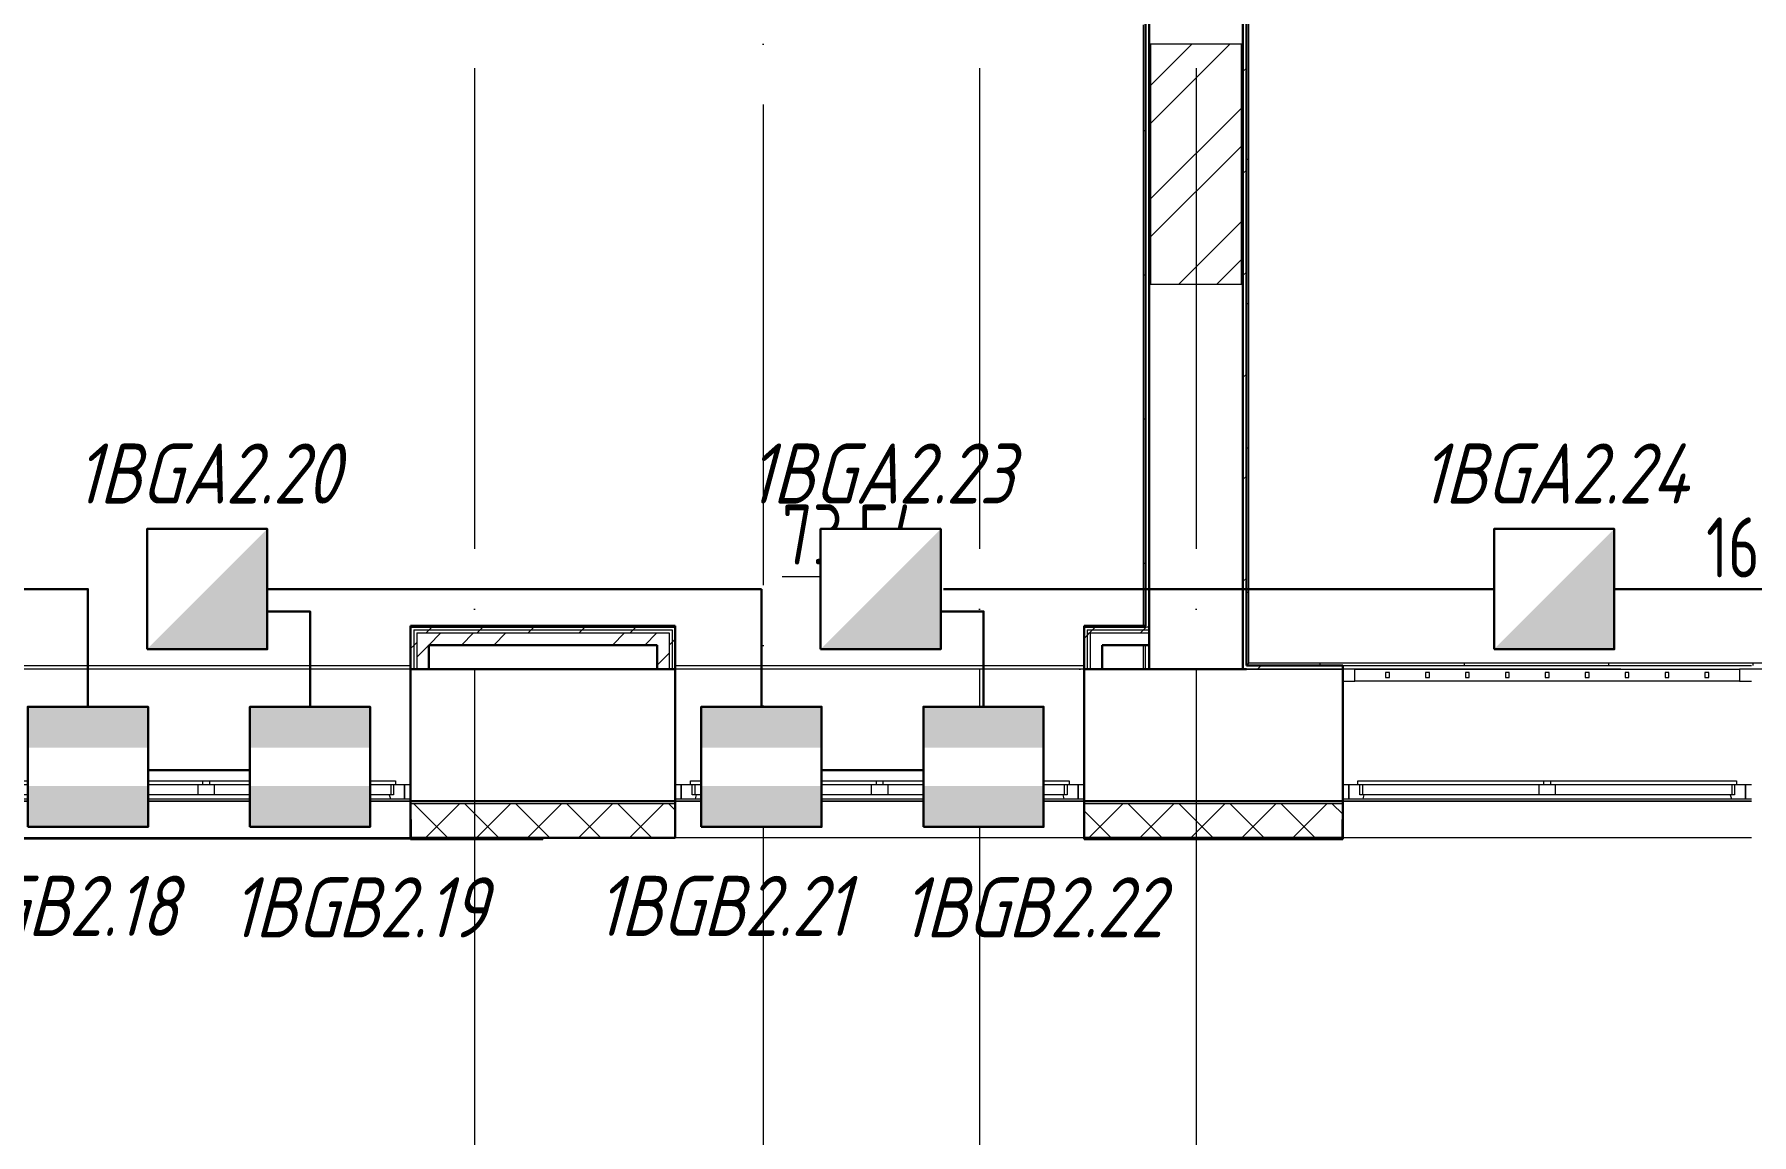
# Model space of a CAD drawing. Header units: millimetres. Extents: x -259793 to 1187961, y -549744 to 43070.
# Drawn here: x -19685 to -12546, y -22080 to -17504 of the extents above; entities that cross this region are included whole.
import ezdxf
from ezdxf.enums import TextEntityAlignment as Align

# ---------------------------------------------------------------- set-up
doc = ezdxf.new("R2010")
doc.units = ezdxf.units.MM
doc.linetypes.add('ADSK_Линия сетки', pattern=[25, 20, -2.5, 0, -2.5])
for name, color, linetype, lineweight in [('_ Окна', 7, 'Continuous', 9), ('RC-Извещатели_охранные', 5, 'Continuous', 30), ('лс', 5, 'Continuous', 30), ('Марки помещений', 252, 'Continuous', 20), ('Ограждение', 252, 'Continuous', 9), ('Окна', 252, 'Continuous', 9), ('Оси', 252, 'Continuous', 9), ('Стены внутренние', 7, 'Continuous', 18), ('Стены наружные', 7, 'Continuous', 18), ('Стены штриховка', 7, 'Continuous', 9)]:
    doc.layers.add(name, color=color, linetype=linetype, lineweight=lineweight)
doc.layers.add('RC-Позиционные_обозначения', color=7, linetype='Continuous')
doc.styles.add('GOST Common_3', font='', dxfattribs={"height": 3.5})
doc.styles.add('RubezhCAD', font='', dxfattribs={"oblique": 10})
doc.styles.get("Standard").update_dxf_attribs({"font": ''})
doc.styles.get('GOST Common_3').set_extended_font_data('GOST 2.304 type A')
doc.styles.get('RubezhCAD').set_extended_font_data('GOST type A')
doc.styles.get('Standard').set_extended_font_data('GOST type B')
pattern_1 = [(0, (-37739.8, 576), (0, 600), []), (90, (-37739.8, 576), (-600, 4e-14), [])]

# ---------------------------------------------------------------- blocks, each defined once
blk = doc.blocks.new('RC-UGO-IOZ-02')
at = {"layer": 'RC-Извещатели_охранные'}
blk.add_attdef('PSTN', text='', height=2.5, dxfattribs=at).set_placement((0.977, 2.603), align=Align.BOTTOM_LEFT)
blk.add_wipeout([(2.5, -2.5), (2.5, 2.5), (-2.5, 2.5), (-2.5, -2.5)]).dxf.layer = 'RC-Извещатели_охранные'
blk.add_wipeout([(-2.5, -2.5), (-2.5, 2.5), (2.5, 2.5), (2.5, -2.5)]).dxf.layer = 'RC-Извещатели_охранные'
h = blk.add_hatch(color=256, dxfattribs=at)
h.dxf.hatch_style = 1
h.paths.add_polyline_path([(2.5, -2.5), (2.5, 2.5), (0, 0), (-2.5, -2.5)])
blk.add_lwpolyline([(-2.5, -2.5), (2.5, -2.5), (2.5, 2.5), (-2.5, 2.5)], close=True, dxfattribs=at)
blk = doc.blocks.new('RC-UGO-IOM-02')
at = {"layer": 'RC-Извещатели_охранные'}
blk.add_point((0, 0), dxfattribs=at)
blk.add_attdef('PSTN', text='', height=2.5, dxfattribs=at).set_placement((0.977, 2.603), align=Align.BOTTOM_LEFT)
blk.add_wipeout([(2.5, -2.5), (2.5, 2.5), (-2.5, 2.5), (-2.5, -2.5)]).dxf.layer = 'RC-Извещатели_охранные'
blk.add_wipeout([(-2.5, -2.5), (-2.5, 2.5), (2.5, 2.5), (2.5, -2.5)]).dxf.layer = 'RC-Извещатели_охранные'
h = blk.add_hatch(color=256, dxfattribs=at)
h.dxf.hatch_style = 1
h.paths.add_polyline_path([(2.5, 0.8), (2.5, 2.506), (-2.5, 2.499), (-2.5, 0.8)])
h = blk.add_hatch(color=256, dxfattribs=at)
h.dxf.hatch_style = 1
h.paths.add_polyline_path([(2.5, -2.5), (2.5, -0.794), (-2.5, -0.801), (-2.5, -2.5)])
blk.add_lwpolyline([(-2.5, -2.5), (2.5, -2.5), (2.5, 2.5), (-2.5, 2.5)], close=True, dxfattribs=at)
blk = doc.blocks.new('1 этаж')
at = {"layer": 'Ограждение', "true_color": 0x636466}
h = blk.add_hatch(dxfattribs=at)
h.set_pattern_fill('FP_37', color=251, style=0, pattern_type=2)
h.set_pattern_definition(pattern_1)
h.paths.add_polyline_path([(-14645.8, -20128.7), (-14635.8, -20118.7), (-14635.8, -14163.7), (-14645.8, -14153.7), (-14645.8, -19852.1)])
h = blk.add_hatch(dxfattribs=at)
h.set_pattern_fill('FP_25', color=251, style=0, pattern_type=2)
h.set_pattern_definition([(0, (-32119.8, 96), (0, 600), []), (90, (-32119.8, 96), (-600, 4e-14), [])])
h.paths.add_polyline_path([(-15075.8, -20143.7), (-15065.8, -20143.7), (-15065.8, -20043.7), (-15075.8, -20043.7)])
h.paths.add_polyline_path([(-15065.8, -19963.7), (-15065.8, -17453.7), (-15075.8, -17463.7), (-15075.8, -19963.7)])
h = blk.add_hatch(dxfattribs=at)
h.set_pattern_fill('FP_37', color=251, style=0, pattern_type=2)
h.set_pattern_definition(pattern_1)
h.paths.add_polyline_path([(-12233.6, -20128.7), (-11875.8, -20128.7), (-11885.8, -20118.7), (-14635.8, -20118.7), (-14645.8, -20128.7), (-12545.8, -20128.7)])
at = {"layer": 'Стены наружные', "lineweight": 9, "true_color": 0x636466}
h = blk.add_hatch(dxfattribs=at)
h.set_pattern_fill('FP_41', color=251, style=0, pattern_type=2)
h.set_pattern_definition([(180, (-32119.82, 96), (-1e-14, -100), [])])
h.paths.add_polyline_path([(-66005.8, -20703.7), (-64730.8, -20703.7), (-64730.8, -20693.7), (-66005.8, -20693.7)])
h.paths.add_polyline_path([(2117.4, -20703.7), (2694.2, -20703.7), (2694.2, -20693.7), (1409.2, -20693.7), (1409.2, -20703.7)])
h.paths.add_polyline_path([(-63030.8, -20703.7), (-61880.8, -20703.7), (-61880.8, -20693.7), (-63030.8, -20693.7)])
h.paths.add_polyline_path([(-752.8, -20703.7), (-290.8, -20703.7), (-290.8, -20693.7), (-1390.8, -20693.7), (-1390.8, -20703.7)])
h.paths.add_polyline_path([(-60180.8, -20703.7), (-59050.8, -20703.7), (-59050.8, -20693.7), (-60180.8, -20693.7)])
h.paths.add_polyline_path([(-3623, -20703.7), (-3090.8, -20703.7), (-3090.8, -20693.7), (-4165.8, -20693.7), (-4165.8, -20703.7)])
h.paths.add_polyline_path([(-57350.8, -20703.7), (-56240.8, -20703.7), (-56240.8, -20693.7), (-57350.8, -20693.7)])
h.paths.add_polyline_path([(-5865.8, -20703.7), (-5865.8, -20693.7), (-6960.8, -20693.7), (-6960.8, -20703.7), (-6493.2, -20703.7)])
h.paths.add_polyline_path([(-54540.8, -20703.7), (-53450.8, -20703.7), (-53450.8, -20693.7), (-54540.8, -20693.7)])
h.paths.add_polyline_path([(-8660.8, -20703.7), (-8660.8, -20693.7), (-9765.8, -20693.7), (-9765.8, -20703.7), (-9363.4, -20703.7)])
h.paths.add_polyline_path([(-51750.8, -20703.7), (-50620.8, -20703.7), (-50620.8, -20693.7), (-51750.8, -20693.7)])
h.paths.add_polyline_path([(-11516, -20703.7), (-11465.8, -20703.7), (-11465.8, -20693.7), (-12545.8, -20693.7), (-12545.8, -20703.7), (-12233.6, -20703.7)])
h.paths.add_polyline_path([(-48920.8, -20703.7), (-47800.8, -20703.7), (-47800.8, -20693.7), (-48920.8, -20693.7)])
h.paths.add_polyline_path([(-14245.8, -20703.7), (-14245.8, -20693.7), (-15320.8, -20693.7), (-15320.8, -20703.7), (-14386.2, -20703.7)])
h.paths.add_polyline_path([(-46100.8, -20703.7), (-45030.8, -20703.7), (-45030.8, -20693.7), (-46100.8, -20693.7)])
h.paths.add_polyline_path([(-17256.4, -20703.7), (-17020.8, -20703.7), (-17020.8, -20693.7), (-18120.8, -20693.7), (-18120.8, -20703.7), (-17974, -20703.7)])
h.paths.add_polyline_path([(-43330.8, -20703.7), (-42230.8, -20703.7), (-42230.8, -20693.7), (-43330.8, -20693.7)])
h.paths.add_polyline_path([(-19820.8, -20703.7), (-19820.8, -20693.7), (-20920.8, -20693.7), (-20920.8, -20703.7), (-20126.6, -20703.7)])
h.paths.add_polyline_path([(-40530.8, -20703.7), (-39400.8, -20703.7), (-39400.8, -20693.7), (-40530.8, -20693.7)])
h.paths.add_polyline_path([(-22620.8, -20703.7), (-22620.8, -20693.7), (-23700.8, -20693.7), (-23700.8, -20703.7), (-22996.8, -20703.7)])
h.paths.add_polyline_path([(-25867, -20703.7), (-25400.8, -20703.7), (-25400.8, -20693.7), (-26500.8, -20693.7), (-26500.8, -20703.7), (-26498.8, -20703.7)])
h.paths.add_polyline_path([(-37700.8, -20703.7), (-36590.8, -20703.7), (-36590.8, -20693.7), (-37700.8, -20693.7)])
h.paths.add_polyline_path([(-28202.8, -20703.7), (-28200.8, -20703.7), (-28200.8, -20693.7), (-29240.8, -20693.7), (-29239.8, -20703.7), (-28378.4, -20703.7)])
h.paths.add_polyline_path([(-34890.8, -20703.7), (-33780.8, -20703.7), (-33780.8, -20693.7), (-34890.8, -20693.7)])
h.paths.add_polyline_path([(-30940.8, -20703.7), (-30940.8, -20693.7), (-32080.8, -20693.7), (-32079.8, -20703.7), (-31090.8, -20703.7)])
at = {"layer": '_ Окна', "color": 251, "lineweight": 18, "true_color": 0x636466}
for p, q in [((-14195.8, -20143.7), (-14245.8, -20143.7)), ((-14245.8, -20143.7), (-14245.8, -20193.7)), ((-14245.8, -20193.7), (-14195.8, -20193.7)), ((-14195.8, -20193.7), (-14195.8, -20143.7)), ((-14051.8, -20158.7), (-14067.8, -20158.7)), ((-14067.8, -20158.7), (-14067.8, -20178.7)), ((-14067.8, -20178.7), (-14051.8, -20178.7)), ((-14051.8, -20178.7), (-14051.8, -20158.7)), ((-13885.8, -20158.7), (-13901.8, -20158.7)), ((-13901.8, -20158.7), (-13901.8, -20178.7)), ((-13901.8, -20178.7), (-13885.8, -20178.7)), ((-13885.8, -20178.7), (-13885.8, -20158.7)), ((-13719.8, -20158.7), (-13735.8, -20158.7)), ((-13735.8, -20158.7), (-13735.8, -20178.7)), ((-13735.8, -20178.7), (-13719.8, -20178.7)), ((-13719.8, -20178.7), (-13719.8, -20158.7)), ((-13553.8, -20158.7), (-13569.8, -20158.7)), ((-13569.8, -20158.7), (-13569.8, -20178.7)), ((-13569.8, -20178.7), (-13553.8, -20178.7)), ((-13553.8, -20178.7), (-13553.8, -20158.7)), ((-13387.8, -20158.7), (-13403.8, -20158.7)), ((-13403.8, -20158.7), (-13403.8, -20178.7)), ((-13403.8, -20178.7), (-13387.8, -20178.7)), ((-13387.8, -20178.7), (-13387.8, -20158.7)), ((-13221.8, -20158.7), (-13237.8, -20158.7)), ((-13237.8, -20158.7), (-13237.8, -20178.7)), ((-13237.8, -20178.7), (-13221.8, -20178.7)), ((-13221.8, -20178.7), (-13221.8, -20158.7)), ((-13055.8, -20158.7), (-13071.8, -20158.7)), ((-13071.8, -20158.7), (-13071.8, -20178.7)), ((-13071.8, -20178.7), (-13055.8, -20178.7)), ((-13055.8, -20178.7), (-13055.8, -20158.7)), ((-12889.8, -20158.7), (-12905.8, -20158.7)), ((-12905.8, -20158.7), (-12905.8, -20178.7)), ((-12905.8, -20178.7), (-12889.8, -20178.7)), ((-12889.8, -20178.7), (-12889.8, -20158.7)), ((-12723.8, -20158.7), (-12739.8, -20158.7)), ((-12739.8, -20158.7), (-12739.8, -20178.7)), ((-12739.8, -20178.7), (-12723.8, -20178.7)), ((-12723.8, -20178.7), (-12723.8, -20158.7)), ((-12545.8, -20143.7), (-12595.8, -20143.7)), ((-12595.8, -20143.7), (-12595.8, -20193.7)), ((-12595.8, -20193.7), (-12545.8, -20193.7)), ((-18191.8, -20625.7), (-18191.8, -20666.7)), ((-18145.8, -20625.7), (-18183.8, -20625.7)), ((-18145.8, -20683.7), (-18145.8, -20625.7)), ((-16957.8, -20625.7), (-16995.8, -20625.7)), ((-16995.8, -20625.7), (-16995.8, -20683.7)), ((-16949.8, -20666.7), (-16949.8, -20625.7)), ((-15391.8, -20625.7), (-15391.8, -20666.7)), ((-15345.8, -20625.7), (-15383.8, -20625.7)), ((-15345.8, -20683.7), (-15345.8, -20625.7)), ((-14182.8, -20625.7), (-14220.8, -20625.7)), ((-14220.8, -20625.7), (-14220.8, -20683.7)), ((-14174.8, -20666.7), (-14174.8, -20625.7)), ((-12616.8, -20625.7), (-12616.8, -20666.7)), ((-12570.8, -20625.7), (-12608.8, -20625.7)), ((-12570.8, -20683.7), (-12570.8, -20625.7)), ((-18209.8, -20666.7), (-18205.2, -20683.7)), ((-18205.2, -20683.7), (-18145.8, -20683.7)), ((-18191.8, -20666.7), (-18203.8, -20666.7)), ((-16995.8, -20683.7), (-16936.4, -20683.7)), ((-16937.8, -20666.7), (-16949.8, -20666.7)), ((-16936.4, -20683.7), (-16931.8, -20666.7)), ((-15409.8, -20666.7), (-15405.2, -20683.7)), ((-15405.2, -20683.7), (-15345.8, -20683.7)), ((-15391.8, -20666.7), (-15403.8, -20666.7)), ((-14220.8, -20683.7), (-14161.4, -20683.7)), ((-14162.8, -20666.7), (-14174.8, -20666.7)), ((-14161.4, -20683.7), (-14156.8, -20666.7)), ((-12634.8, -20666.7), (-12630.2, -20683.7)), ((-12630.2, -20683.7), (-12570.8, -20683.7)), ((-12616.8, -20666.7), (-12628.8, -20666.7))]:
    blk.add_line(p, q, dxfattribs=at)
at = {"layer": '_ Окна', "color": 251, "true_color": 0x636466}
for p, q in [((-18120.8, -20625.7), (-18145.8, -20625.7)), ((-18145.8, -20625.7), (-18145.8, -20683.7)), ((-16995.8, -20625.7), (-17020.8, -20625.7)), ((-16995.8, -20683.7), (-16995.8, -20625.7)), ((-15320.8, -20625.7), (-15345.8, -20625.7)), ((-15345.8, -20625.7), (-15345.8, -20683.7)), ((-14220.8, -20625.7), (-14245.8, -20625.7)), ((-14220.8, -20683.7), (-14220.8, -20625.7)), ((-12545.8, -20625.7), (-12570.8, -20625.7)), ((-12570.8, -20625.7), (-12570.8, -20683.7)), ((-18145.8, -20683.7), (-18120.8, -20683.7)), ((-17020.8, -20683.7), (-16995.8, -20683.7)), ((-15345.8, -20683.7), (-15320.8, -20683.7)), ((-14245.8, -20683.7), (-14220.8, -20683.7)), ((-12570.8, -20683.7), (-12545.8, -20683.7))]:
    blk.add_line(p, q, dxfattribs=at)
at = {"layer": 'Ограждение', "color": 251, "true_color": 0x636466}
for p, q in [((-14635.8, -20118.7), (-14635.8, -14163.7)), ((-15075.8, -17463.7), (-15075.8, -19963.9)), ((-15075.8, -20043.7), (-15075.8, -20143.7)), ((-15065.8, -20143.7), (-15065.8, -20043.7)), ((-14635.8, -20118.7), (-14645.8, -20128.7)), ((-11885.8, -20118.7), (-14635.8, -20118.7))]:
    blk.add_line(p, q, dxfattribs=at)
at = {"layer": 'Окна', "color": 251, "true_color": 0x636466}
for p, q in [((-14195.8, -20143.7), (-12595.8, -20143.7)), ((-12595.8, -20193.7), (-14195.8, -20193.7)), ((-19757.8, -20608.7), (-18985.8, -20608.7)), ((-18985.8, -20625.7), (-19757.8, -20625.7)), ((-19005.8, -20625.7), (-19005.8, -20666.7)), ((-18985.8, -20608.7), (-18955.8, -20608.7)), ((-18985.8, -20608.7), (-18985.8, -20625.7)), ((-18955.8, -20625.7), (-18985.8, -20625.7)), ((-18955.8, -20608.7), (-18183.8, -20608.7)), ((-18955.8, -20625.7), (-18955.8, -20608.7)), ((-18183.8, -20625.7), (-18955.8, -20625.7)), ((-18935.8, -20666.7), (-18935.8, -20625.7)), ((-18203.8, -20625.7), (-18203.8, -20666.7)), ((-18183.8, -20608.7), (-18183.8, -20625.7)), ((-16957.8, -20608.7), (-16185.8, -20608.7)), ((-16957.8, -20625.7), (-16957.8, -20608.7)), ((-16185.8, -20625.7), (-16957.8, -20625.7)), ((-16937.8, -20666.7), (-16937.8, -20625.7)), ((-16205.8, -20625.7), (-16205.8, -20666.7)), ((-16185.8, -20608.7), (-16155.8, -20608.7)), ((-16185.8, -20608.7), (-16185.8, -20625.7)), ((-16155.8, -20625.7), (-16185.8, -20625.7)), ((-16155.8, -20608.7), (-15383.8, -20608.7)), ((-16155.8, -20625.7), (-16155.8, -20608.7)), ((-15383.8, -20625.7), (-16155.8, -20625.7)), ((-16135.8, -20666.7), (-16135.8, -20625.7)), ((-15403.8, -20625.7), (-15403.8, -20666.7)), ((-15383.8, -20608.7), (-15383.8, -20625.7)), ((-14182.8, -20608.7), (-13410.8, -20608.7)), ((-14182.8, -20625.7), (-14182.8, -20608.7)), ((-13410.8, -20625.7), (-14182.8, -20625.7)), ((-14162.8, -20666.7), (-14162.8, -20625.7)), ((-13430.8, -20625.7), (-13430.8, -20666.7)), ((-13410.8, -20608.7), (-13380.8, -20608.7)), ((-13410.8, -20608.7), (-13410.8, -20625.7)), ((-13380.8, -20625.7), (-13410.8, -20625.7)), ((-13380.8, -20608.7), (-12608.8, -20608.7)), ((-13380.8, -20625.7), (-13380.8, -20608.7)), ((-12608.8, -20625.7), (-13380.8, -20625.7)), ((-13360.8, -20666.7), (-13360.8, -20625.7)), ((-12628.8, -20625.7), (-12628.8, -20666.7)), ((-12608.8, -20608.7), (-12608.8, -20625.7)), ((-19005.8, -20666.7), (-19737.8, -20666.7)), ((-19736.4, -20683.7), (-18205.2, -20683.7)), ((-18935.8, -20666.7), (-19005.8, -20666.7)), ((-18203.8, -20666.7), (-18935.8, -20666.7)), ((-16205.8, -20666.7), (-16937.8, -20666.7)), ((-16936.4, -20683.7), (-15405.2, -20683.7)), ((-16135.8, -20666.7), (-16205.8, -20666.7)), ((-15403.8, -20666.7), (-16135.8, -20666.7)), ((-13430.8, -20666.7), (-14162.8, -20666.7)), ((-14161.4, -20683.7), (-12630.2, -20683.7)), ((-13360.8, -20666.7), (-13430.8, -20666.7)), ((-12628.8, -20666.7), (-13360.8, -20666.7))]:
    blk.add_line(p, q, dxfattribs=at)
at = {"layer": 'Оси', "color": 251, "linetype": 'ADSK_Линия сетки', "ltscale": 100, "true_color": 0x636466}
for p, q in [((-16655.8, 32206.9), (-16655.8, -33769.9)), ((-17855.8, -2643.7), (-17855.8, -33769.9)), ((-15755.8, -2643.7), (-15755.8, -32499.9)), ((-14855.8, -2643.7), (-14855.8, -32499.9)), ((4411.5, -20143.7), (-72528.1, -20143.7))]:
    blk.add_line(p, q, dxfattribs=at)
at = {"layer": 'Стены внутренние', "color": 251, "lineweight": 30, "true_color": 0x636466}
for p, q in [((-15050.8, -17543.7), (-15045.8, -17543.7)), ((-14665.8, -17543.7), (-14660.8, -17543.7)), ((-15045.8, -18543.7), (-15050.8, -18543.7)), ((-14660.8, -18543.7), (-14665.8, -18543.7)), ((-15050.8, -20043.7), (-15050.8, -20143.7)), ((-18120.8, -20143.7), (-18120.8, -20693.7)), ((-17095.8, -20143.7), (-18045.8, -20143.7)), ((-17020.8, -20693.7), (-17020.8, -20143.7)), ((-15320.8, -20143.7), (-15320.8, -20693.7)), ((-14645.8, -20143.7), (-15245.8, -20143.7)), ((-15050.8, -20143.7), (-14660.8, -20143.7)), ((-14245.8, -20693.7), (-14245.8, -20143.7)), ((-18120.8, -20693.7), (-17020.8, -20693.7)), ((-18120.8, -20703.7), (-18120.8, -20845.7)), ((-17020.8, -20845.7), (-17020.8, -20703.7)), ((-15320.8, -20693.7), (-14245.8, -20693.7)), ((-15320.8, -20703.7), (-15320.8, -20845.7)), ((-14245.8, -20845.7), (-14245.8, -20703.7)), ((-18120.8, -20845.7), (-17020.8, -20845.7)), ((-15320.8, -20845.7), (-14245.8, -20845.7))]:
    blk.add_line(p, q, dxfattribs=at)
at = {"layer": 'Стены внутренние', "color": 251, "true_color": 0x636466}
for p, q in [((-15045.8, -17543.7), (-14665.8, -17543.7)), ((-14665.8, -18543.7), (-15045.8, -18543.7)), ((-14245.8, -20143.7), (-14645.8, -20143.7)), ((-18120.8, -20693.7), (-19820.8, -20693.7)), ((-15320.8, -20693.7), (-17020.8, -20693.7)), ((-12545.8, -20693.7), (-14245.8, -20693.7)), ((-18120.8, -20845.7), (-19820.8, -20845.7)), ((-15320.8, -20845.7), (-17020.8, -20845.7)), ((-12545.8, -20845.7), (-14245.8, -20845.7))]:
    blk.add_line(p, q, dxfattribs=at)
at = {"layer": 'Стены внутренние', "color": 251, "linetype": 'Continuous', "lineweight": 9, "true_color": 0x636466}
for p, q in [((-17968.3, -20843.7), (-18108.3, -20703.7)), ((-18057.8, -20843.7), (-17917.8, -20703.7)), ((-17756.2, -20843.7), (-17896.2, -20703.7)), ((-17845.6, -20843.7), (-17705.6, -20703.7)), ((-17544.1, -20843.7), (-17684.1, -20703.7)), ((-17633.5, -20843.7), (-17493.5, -20703.7)), ((-17331.9, -20843.7), (-17471.9, -20703.7)), ((-17421.4, -20843.7), (-17281.4, -20703.7)), ((-17119.8, -20843.7), (-17259.8, -20703.7)), ((-17209.2, -20843.7), (-17069.2, -20703.7)), ((-17020.8, -20730.6), (-17047.7, -20703.7)), ((-15300.1, -20843.7), (-15160.1, -20703.7)), ((-14998.5, -20843.7), (-15138.5, -20703.7)), ((-15087.9, -20843.7), (-14947.9, -20703.7)), ((-14786.3, -20843.7), (-14926.3, -20703.7)), ((-14875.8, -20843.7), (-14735.8, -20703.7)), ((-14574.2, -20843.7), (-14714.2, -20703.7)), ((-14663.7, -20843.7), (-14523.7, -20703.7)), ((-14362.1, -20843.7), (-14502.1, -20703.7)), ((-14451.5, -20843.7), (-14311.5, -20703.7)), ((-14245.8, -20747.9), (-14289.9, -20703.7)), ((-15210.6, -20843.7), (-15320.8, -20733.5)), ((-17991, -20843.7), (-17992.2, -20845.7)), ((-15175.4, -20843.7), (-15176.5, -20845.7)), ((-14940.8, -20843.7), (-14941.9, -20845.7)), ((-14920, -20845.7), (-14921.2, -20843.7)), ((-14685.4, -20845.7), (-14686.6, -20843.7))]:
    blk.add_line(p, q, dxfattribs=at)
at = {"layer": 'Стены наружные', "color": 251, "lineweight": 30, "true_color": 0x636466}
for p, q in [((-14660.8, -14138.7), (-14660.8, -20143.7)), ((-14645.8, -20128.7), (-14645.8, -14153.7)), ((-15050.8, -20043.7), (-15050.8, -17043.7)), ((-15065.8, -17178.7), (-15065.8, -19963.7)), ((-15045.8, -17543.7), (-15045.8, -18543.7)), ((-14665.8, -18543.7), (-14665.8, -17543.7)), ((-18120.8, -19963.7), (-18120.8, -20143.7)), ((-17020.8, -19963.7), (-18120.8, -19963.7)), ((-17020.8, -19968.7), (-18120.8, -19968.7)), ((-17020.8, -20143.7), (-17020.8, -19963.7)), ((-15320.8, -19963.7), (-15320.8, -20143.7)), ((-15065.8, -19963.7), (-15320.8, -19963.7)), ((-15065.8, -19968.7), (-15320.8, -19968.7)), ((-18045.8, -20043.7), (-17095.8, -20043.7)), ((-18045.8, -20143.7), (-18045.8, -20043.7)), ((-17095.8, -20043.7), (-17095.8, -20143.7)), ((-15245.8, -20043.7), (-15050.8, -20043.7)), ((-15245.8, -20143.7), (-15245.8, -20043.7)), ((-14245.8, -20128.7), (-14645.8, -20128.7)), ((-14245.8, -20143.7), (-14245.8, -20128.7)), ((-18120.8, -20143.7), (-18045.8, -20143.7)), ((-17095.8, -20143.7), (-17020.8, -20143.7)), ((-15320.8, -20143.7), (-15245.8, -20143.7)), ((-14660.8, -20143.7), (-14645.8, -20143.7)), ((-17020.8, -20693.7), (-18120.8, -20693.7)), ((-18120.8, -20693.7), (-18120.8, -20703.7)), ((-17020.8, -20703.7), (-17020.8, -20693.7)), ((-14245.8, -20693.7), (-15320.8, -20693.7)), ((-15320.8, -20693.7), (-15320.8, -20703.7)), ((-14245.8, -20703.7), (-14245.8, -20693.7)), ((-17570.8, -20845.7), (-18120.8, -20845.7)), ((-18120.8, -20845.7), (-18120.8, -20850.7)), ((-17570.8, -20850.7), (-17570.8, -20845.7)), ((-14245.8, -20845.7), (-15320.8, -20845.7)), ((-15320.8, -20845.7), (-15320.8, -20850.7)), ((-14245.8, -20850.7), (-14245.8, -20845.7)), ((-18120.8, -20850.7), (-17570.8, -20850.7)), ((-15320.8, -20850.7), (-14245.8, -20850.7))]:
    blk.add_line(p, q, dxfattribs=at)
at = {"layer": 'Стены наружные', "color": 251, "linetype": 'Continuous', "lineweight": 9, "true_color": 0x636466}
for p, q in [((-15045.8, -17718.3), (-14871.3, -17543.7)), ((-15045.8, -17875.4), (-14714.1, -17543.7)), ((-15045.8, -17718.3), (-14871.3, -17543.7)), ((-15045.8, -17875.4), (-14714.1, -17543.7)), ((-14660.8, -17658.9), (-14645.8, -17643.9)), ((-15045.8, -18189.7), (-14665.8, -17809.7)), ((-15045.8, -18189.7), (-14665.8, -17809.7)), ((-15045.8, -18346.9), (-14665.8, -17966.9)), ((-15045.8, -18346.9), (-14665.8, -17966.9)), ((-14660.8, -18083.2), (-14645.8, -18068.2)), ((-14928.3, -18543.7), (-14665.8, -18281.2)), ((-14928.3, -18543.7), (-14665.8, -18281.2)), ((-14771.2, -18543.7), (-14665.8, -18438.4)), ((-14771.2, -18543.7), (-14665.8, -18438.4)), ((-14660.8, -18507.4), (-14645.8, -18492.4)), ((-14660.8, -18931.7), (-14645.8, -18916.7)), ((-14660.8, -19356), (-14645.8, -19341)), ((-14660.8, -19780.2), (-14645.8, -19765.2)), ((-18056.3, -19993.7), (-18043.8, -19981.2)), ((-18043.8, -19981.2), (-18031.3, -19968.7)), ((-17844.2, -19993.7), (-17831.7, -19981.2)), ((-17831.7, -19981.2), (-17819.2, -19968.7)), ((-17819.2, -19968.7), (-17814.2, -19963.7)), ((-17632, -19993.7), (-17619.5, -19981.2)), ((-17619.5, -19981.2), (-17607, -19968.7)), ((-17419.9, -19993.7), (-17407.4, -19981.2)), ((-17407.4, -19981.2), (-17394.9, -19968.7)), ((-17394.9, -19968.7), (-17389.9, -19963.7)), ((-17207.8, -19993.7), (-17195.3, -19981.2)), ((-17195.3, -19981.2), (-17182.8, -19968.7)), ((-15298.6, -19993.7), (-15286.1, -19981.2)), ((-15286.1, -19981.2), (-15273.6, -19968.7)), ((-15273.6, -19968.7), (-15268.6, -19963.7)), ((-15086.4, -19993.7), (-15073.9, -19981.2)), ((-15073.9, -19981.2), (-15061.4, -19968.7)), ((-18120.8, -20058.2), (-18108.3, -20045.7)), ((-18108.3, -20045.7), (-18095.8, -20033.2)), ((-18095.8, -20094.5), (-18045.8, -20044.5)), ((-18045, -20043.7), (-17995, -19993.7)), ((-17910.1, -20043.7), (-17860.1, -19993.7)), ((-17775.1, -20043.7), (-17725.1, -19993.7)), ((-17281.7, -20043.7), (-17231.7, -19993.7)), ((-17146.8, -20043.7), (-17096.8, -19993.7)), ((-17045.8, -20043.9), (-17033.3, -20031.4)), ((-17033.3, -20031.4), (-17020.8, -20018.9)), ((-15320.8, -20016), (-15308.3, -20003.5)), ((-15308.3, -20003.5), (-15298.6, -19993.7)), ((-17095.8, -20127.7), (-17045.8, -20077.7)), ((-14600.1, -20143.7), (-14585.1, -20128.7)), ((-17992.2, -20845.7), (-17995.1, -20850.7)), ((-17758.1, -20846.7), (-17760.4, -20850.7)), ((-15176.5, -20845.7), (-15178.7, -20849.5)), ((-14941.9, -20845.7), (-14944.8, -20850.7)), ((-14917.2, -20850.7), (-14920, -20845.7)), ((-14684.7, -20846.9), (-14685.4, -20845.7))]:
    blk.add_line(p, q, dxfattribs=at)
at = {"layer": 'Стены наружные', "color": 251, "true_color": 0x636466}
for p, q in [((-19820.8, -20128.7), (-18120.8, -20128.7)), ((-17020.8, -20128.7), (-15320.8, -20128.7)), ((-14245.8, -20128.7), (-12545.8, -20128.7)), ((-18120.8, -20143.7), (-19820.8, -20143.7)), ((-15320.8, -20143.7), (-17020.8, -20143.7)), ((-19820.8, -20693.7), (-18120.8, -20693.7)), ((-17020.8, -20693.7), (-15320.8, -20693.7)), ((-14245.8, -20693.7), (-12545.8, -20693.7)), ((-19820.8, -20845.7), (-18120.8, -20845.7)), ((-18120.8, -20850.7), (-20348.5, -20850.7))]:
    blk.add_line(p, q, dxfattribs=at)
at = {"layer": 'Стены штриховка', "color": 251, "true_color": 0x636466}
for p, q in [((-18108.3, -19981.2), (-17033.3, -19981.2)), ((-18108.3, -19981.2), (-18108.3, -20143.7)), ((-17033.3, -19981.2), (-17033.3, -20143.7)), ((-15308.3, -19981.2), (-15050.8, -19981.2)), ((-15308.3, -19981.2), (-15308.3, -20143.7)), ((-15065.8, -19968.7), (-15065.8, -19963.7)), ((-15065.8, -19968.7), (-15050.8, -19968.7)), ((-18095.8, -19993.7), (-17045.8, -19993.7)), ((-18095.8, -19993.7), (-18095.8, -20143.7)), ((-17045.8, -19993.7), (-17045.8, -20143.7)), ((-15295.8, -19993.7), (-15050.8, -19993.7)), ((-15295.8, -19993.7), (-15295.8, -20143.7)), ((-14645.8, -20143.7), (-14245.8, -20143.7)), ((-17020.8, -20703.7), (-18120.8, -20703.7)), ((-14245.8, -20703.7), (-15320.8, -20703.7)), ((-18118.8, -20769.7), (-18120.8, -20769.7)), ((-18118.8, -20769.7), (-18118.8, -20843.7)), ((-17020.8, -20769.7), (-17022.8, -20769.7)), ((-17022.8, -20843.7), (-17022.8, -20769.7)), ((-15318.8, -20769.7), (-15320.8, -20769.7)), ((-15318.8, -20769.7), (-15318.8, -20843.7)), ((-14245.8, -20769.7), (-14247.8, -20769.7)), ((-14247.8, -20843.7), (-14247.8, -20769.7)), ((-18118.8, -20843.7), (-17022.8, -20843.7)), ((-15318.8, -20843.7), (-14247.8, -20843.7))]:
    blk.add_line(p, q, dxfattribs=at)
at = {"layer": 'Марки помещений', "color": 251, "true_color": 0x636466, "style": 'GOST Common_3', "width": 0.9}
for s, p in [('%%U73,54', (-16576.2, -19709.1)), ('%%U16,55', (-12734.8, -19762.8))]:
    blk.add_text(s, height=250, dxfattribs=at).set_placement(p)

msp = doc.modelspace()

# ---------------------------------------------------------------- block references
msp.add_blockref('1 этаж', (0, 0))

# ---------------------------------------------------------------- next in the draw order: block references
at = {"layer": 'RC-Извещатели_охранные', "color": 1, "ltscale": 0.01}
ref = msp.add_blockref('RC-UGO-IOZ-02', (-18966.85183, -19811.15743), dxfattribs=dict(at, xscale=100, yscale=100, zscale=100))
ref.add_attrib('PSTN', '1BGA2.20', dxfattribs={"layer": 'RC-Позиционные_обозначения', "height": 250, "style": 'RubezhCAD', "oblique": 15}).set_placement((-18966.85183, -19530.42558), align=Align.BOTTOM_CENTER)
ref = msp.add_blockref('RC-UGO-IOZ-02', (-16166.85183, -19811.15743), dxfattribs=dict(at, xscale=100, yscale=100, zscale=100))
ref.add_attrib('PSTN', '1BGA2.23', dxfattribs={"layer": 'RC-Позиционные_обозначения', "height": 250, "style": 'RubezhCAD', "oblique": 15}).set_placement((-16166.85183, -19530.42558), align=Align.BOTTOM_CENTER)
ref = msp.add_blockref('RC-UGO-IOZ-02', (-13366.85183, -19811.15743), dxfattribs=dict(at, xscale=100, yscale=100, zscale=100))
ref.add_attrib('PSTN', '1BGA2.24', dxfattribs={"layer": 'RC-Позиционные_обозначения', "height": 250, "style": 'RubezhCAD', "oblique": 15}).set_placement((-13366.85183, -19530.42558), align=Align.BOTTOM_CENTER)
ref = msp.add_blockref('RC-UGO-IOM-02', (-19462.46358, -20550.58255), dxfattribs=dict(at, xscale=100, yscale=100, zscale=100))
ref.add_attrib('PSTN', '1BGB2.18', dxfattribs={"layer": 'RC-Позиционные_обозначения', "height": 250, "style": 'RubezhCAD', "oblique": 15}).set_placement((-19624.51582, -21328.68442), align=Align.BOTTOM_CENTER)
ref = msp.add_blockref('RC-UGO-IOM-02', (-18539.26195, -20550.58255), dxfattribs=dict(at, xscale=100, yscale=100, zscale=100))
ref.add_attrib('PSTN', '1BGB2.19', dxfattribs={"layer": 'RC-Позиционные_обозначения', "height": 250, "style": 'RubezhCAD', "oblique": 15}).set_placement((-18337.18609, -21334.76688), align=Align.BOTTOM_CENTER)
ref = msp.add_blockref('RC-UGO-IOM-02', (-16662.46358, -20550.58255), dxfattribs=dict(at, xscale=100, yscale=100, zscale=100))
ref.add_attrib('PSTN', '1BGB2.21', dxfattribs={"layer": 'RC-Позиционные_обозначения', "height": 250, "style": 'RubezhCAD', "oblique": 15}).set_placement((-16824.51582, -21328.68442), align=Align.BOTTOM_CENTER)
ref = msp.add_blockref('RC-UGO-IOM-02', (-15739.26195, -20550.58255), dxfattribs=dict(at, xscale=100, yscale=100, zscale=100))
ref.add_attrib('PSTN', '1BGB2.22', dxfattribs={"layer": 'RC-Позиционные_обозначения', "height": 250, "style": 'RubezhCAD', "oblique": 15}).set_placement((-15537.18609, -21334.76688), align=Align.BOTTOM_CENTER)

# ---------------------------------------------------------------- next in the draw order: linework, layer by layer
at = {"layer": 'лс'}
msp.add_line((-13616.85183, -19811.15743), (-15905.29869, -19811.15743), dxfattribs=at)
for points in [[(-21516.85183, -19811.15743), (-19462.46358, -19811.15743), (-19462.46358, -20300.58255)], [(-18716.85183, -19811.15743), (-16662.46358, -19811.15743)], [(-16662.46358, -20300.58255), (-16662.46358, -19811.15743)], [(-13116.85183, -19811.15743), (-11062.46358, -19811.15743), (-11062.46358, -20300.58255)], [(-18539.26195, -20300.58255), (-18539.26195, -19904.17678), (-18716.85183, -19904.17678)], [(-15739.26195, -20300.58255), (-15739.26195, -19904.17678), (-15916.85183, -19904.17678)], [(-19212.46358, -20564.27484), (-18789.26195, -20564.27484)], [(-16412.46358, -20564.27484), (-15989.26195, -20564.27484)]]:
    msp.add_lwpolyline(points, dxfattribs=at)

doc.saveas('drawing.dxf')
